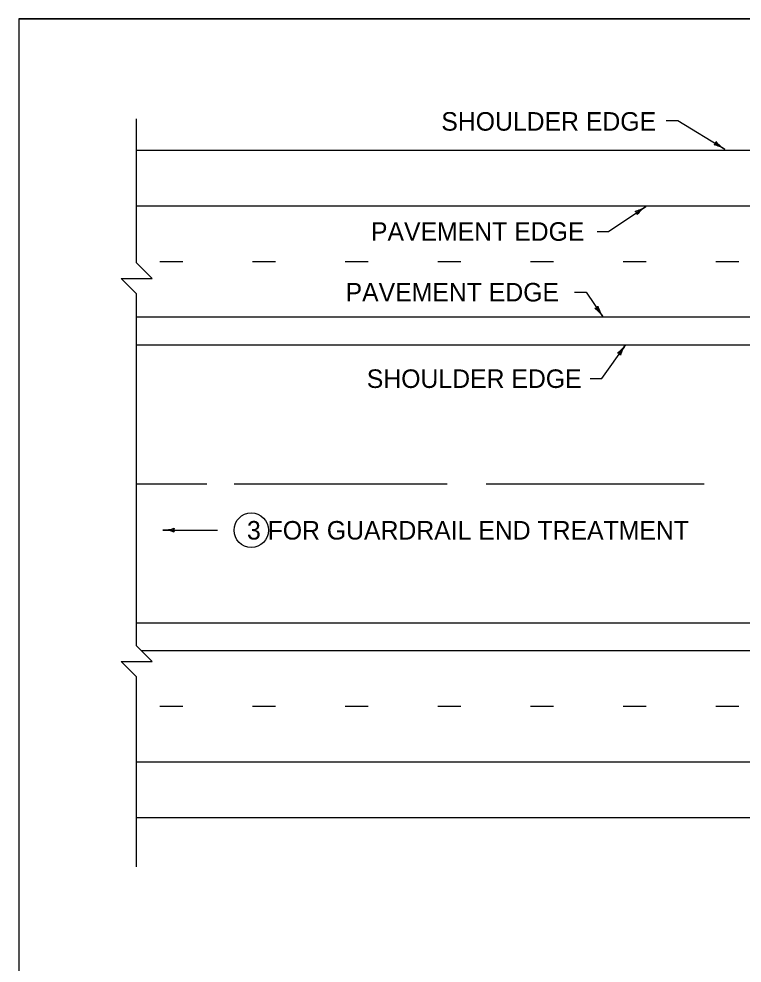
# Model space of a CAD drawing. Extents: x 1007 to 1035.5, y 1000.5 to 1021.5.
# Drawn here: x 1007 to 1014.81, y 1011.31 to 1021.5 of the extents above; entities that cross this region are included whole.
import ezdxf

# ---------------------------------------------------------------- set-up
doc = ezdxf.new("R2010")
doc.units = 0
for name, color, linetype in [('1', 7, 'Continuous'), ('10', 7, 'Continuous'), ('11', 7, 'Continuous')]:
    doc.layers.add(name, color=color, linetype=linetype)

msp = doc.modelspace()

# ---------------------------------------------------------------- linework, layer by layer
at = {"layer": '1'}
for p, q in [((1013.987, 1020.402), (1014.112, 1020.402)), ((1014.112, 1020.402), (1014.62, 1020.093)), ((1008.271, 1020.084), (1034.229, 1020.084)), ((1008.271, 1019.484), (1034.229, 1019.484)), ((1013.365, 1019.206), (1013.765, 1019.476)), ((1013.24, 1019.206), (1013.365, 1019.206)), ((1008.521, 1018.884), (1008.771, 1018.884)), ((1009.521, 1018.884), (1009.771, 1018.884)), ((1010.521, 1018.884), (1010.771, 1018.884)), ((1011.521, 1018.884), (1011.771, 1018.884)), ((1012.521, 1018.884), (1012.771, 1018.884)), ((1013.521, 1018.884), (1013.771, 1018.884)), ((1014.521, 1018.884), (1014.771, 1018.884)), ((1012.997, 1018.55), (1013.122, 1018.55)), ((1013.122, 1018.55), (1013.303, 1018.287)), ((1008.271, 1018.284), (1034.229, 1018.284)), ((1008.271, 1017.984), (1034.229, 1017.984)), ((1013.29, 1017.62), (1013.549, 1017.984)), ((1013.165, 1017.62), (1013.29, 1017.62)), ((1008.271, 1016.484), (1009.029, 1016.484)), ((1009.324, 1016.484), (1011.623, 1016.484)), ((1012.043, 1016.484), (1014.397, 1016.484)), ((1008.552, 1015.984), (1009.143, 1015.984)), ((1008.271, 1014.984), (1034.229, 1014.984)), ((1008.321, 1014.684), (1034.229, 1014.684)), ((1008.521, 1014.084), (1008.771, 1014.084)), ((1009.521, 1014.084), (1009.771, 1014.084)), ((1010.521, 1014.084), (1010.771, 1014.084)), ((1011.521, 1014.084), (1011.771, 1014.084)), ((1012.521, 1014.084), (1012.771, 1014.084)), ((1013.521, 1014.084), (1013.771, 1014.084)), ((1014.521, 1014.084), (1014.771, 1014.084)), ((1008.271, 1013.484), (1034.229, 1013.484)), ((1008.271, 1012.884), (1034.229, 1012.884))]:
    msp.add_line(p, q, dxfattribs=at)
for points in [[(1008.271, 1014.984), (1008.271, 1018.534), (1008.105, 1018.7), (1008.438, 1018.7), (1008.271, 1018.867), (1008.271, 1020.422)], [(1008.271, 1012.352), (1008.271, 1014.4), (1008.105, 1014.567), (1008.438, 1014.567), (1008.271, 1014.734), (1008.271, 1014.984)]]:
    msp.add_lwpolyline(points, dxfattribs=at)
msp.add_circle((1009.508, 1015.983), 0.186, dxfattribs=at)
for centre, radius, start, end in [((1014.493, 1020.17), 0.0313, 287.4513, 9.568), ((1014.417, 1019.759), 0.391, 58.6767, 77.3455), ((1014.823, 1020.427), 0.391, 220.0238, 238.6706), ((1014.417, 1019.759), 0.391, 58.6645, 58.6767), ((1013.547, 1019.8), 0.391, 285.3451, 303.9918), ((1013.642, 1019.393), 0.0313, 352.7725, 74.8892), ((1013.984, 1019.152), 0.391, 123.9979, 142.6667), ((1013.984, 1019.152), 0.391, 123.9857, 123.9979), ((1013.219, 1018.409), 0.0313, 263.4257, 345.5423), ((1012.982, 1018.065), 0.391, 34.6511, 53.3198), ((1013.625, 1018.509), 0.391, 195.9982, 214.6449), ((1012.982, 1018.065), 0.391, 34.6388, 34.6511), ((1013.231, 1018.211), 0.391, 305.8623, 324.509), ((1013.867, 1017.757), 0.391, 144.5151, 163.1839), ((1013.867, 1017.757), 0.391, 144.5029, 144.5151), ((1013.463, 1017.863), 0.0313, 13.2897, 95.4064), ((1008.552, 1016.375), 0.391, 269.9878, 270), ((1008.552, 1016.375), 0.391, 270, 288.6688), ((1008.552, 1015.593), 0.391, 71.3472, 89.9939), ((1008.7, 1015.984), 0.0313, 138.7746, 220.8913)]:
    msp.add_arc(centre, radius, start, end, dxfattribs=at)
at = {"layer": '10'}
for q in [(1035.5, 1021.5), (1007, 1000.5)]:
    msp.add_line((1007, 1021.5), q, dxfattribs=at)
at = {"layer": '11'}
msp.add_lwpolyline([(1007, 1000.5), (1035.5, 1000.5), (1035.5, 1021.5), (1007, 1021.5)], close=True, dxfattribs=at)

# ---------------------------------------------------------------- texts
at = {"layer": '1'}
for s, p in [('SHOULDER EDGE', (1011.559, 1020.294)), ('PAVEMENT EDGE', (1010.8, 1019.106)), ('PAVEMENT EDGE', (1010.526, 1018.451)), ('SHOULDER EDGE', (1010.755, 1017.518)), ('3 FOR GUARDRAIL END TREATMENT', (1009.462, 1015.882))]:
    msp.add_text(s, height=0.2, dxfattribs=at).set_placement(p)

doc.saveas('drawing.dxf')
